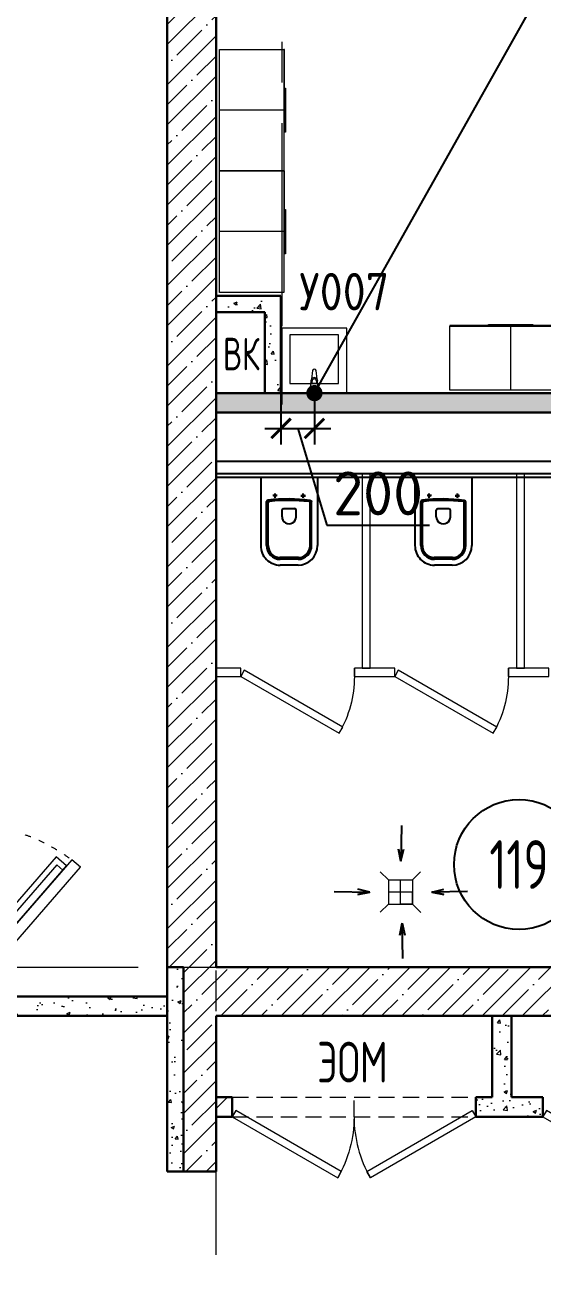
# Model space of a CAD drawing. Header units: millimetres. Extents: x -8417289 to 9420486, y 0 to 166066.
# Drawn here: x -195815 to -192626, y 73252 to 80967 of the extents above; entities that cross this region are included whole.
import ezdxf
from ezdxf import colors
from ezdxf.entities.mleader import LeaderData, LeaderLine
from ezdxf.enums import TextEntityAlignment as Align
from ezdxf.math import Vec2, Vec3

# ---------------------------------------------------------------- set-up
doc = ezdxf.new("R2010")
doc.units = ezdxf.units.MM
doc.header["$MEASUREMENT"] = 0
doc.header["$PDMODE"] = 3
doc.header["$PDSIZE"] = -4
for name, pattern in [('ACAD_ISO03W100', [30, 12, -18]), ('ADSK_Штриховая_ш2 п1', [3, 2, -1]), ('CENTER', [2, 1.25, -0.25, 0.25, -0.25])]:
    doc.linetypes.add(name, pattern=pattern)
doc.layers.get('0').update_dxf_attribs({"color": 250, "lineweight": 9})
doc.layers.get('Defpoints').update_dxf_attribs({"color": 6})
for name, color, linetype, lineweight in [('_АР ТЕКСТ', 250, 'Continuous', 25), ('АР_Двери', 175, 'Continuous', 18), ('АР_Маркер экспликации', 239, 'Continuous', 13), ('АР_Номер помещения', 1, 'Continuous', 25), ('АР_Оси', 195, 'Continuous', 9), ('АР_Перегородки газоблок', 165, 'Continuous', 30), ('АР_Перегородки газоблок_Штрих', 165, 'Continuous', 5), ('АР_Перегородки сантехнические', 216, 'Continuous', 9), ('АР_Перегородки_кирпич_Штрих', 244, 'Continuous', 5), ('АР_Сущ Несущая стена', 216, 'Continuous', 30), ('АР_тонкая линия', 250, 'Continuous', 0), ('АР_Шкафы ЭОМ', 1, 'Continuous', 0), ('АР_Штриховка монолит', 250, 'Continuous', 9), ('Сан.техника', 153, 'Continuous', 9), ('ТХ_мебель передв', 250, 'Continuous', 13)]:
    doc.layers.add(name, color=color, linetype=linetype, lineweight=lineweight)
for name, color, linetype in [('АР_Отверстия', 251, 'Continuous'), ('ТХ_ВК_оборуд.ТХ', 250, 'Continuous'), ('ТХ_ВК_раковины_поз', 5, 'Continuous'), ('ТХ_ВК_трапы', 5, 'Continuous'), ('ТХ_привязки_ВК', 174, 'Continuous'), ('ТХ_примечание', 40, 'Continuous'), ('ТХ_сантехника', 253, 'Continuous')]:
    doc.layers.add(name, color=color, linetype=linetype)
doc.styles.add('ICOCPEUR', font='isocpeur.TTF')
doc.styles.add('ISOCPEUR', font='isocpeur.TTF')
doc.styles.add('ISOCPEUR_1', font='isocpeur.TTF', dxfattribs={"width": 0.9, "height": 250})
doc.dimstyles.new('R_100', dxfattribs={"dimtxt": 270, "dimasz": 120, "dimexe": 100, "dimexo": 0, "dimgap": 60, "dimtad": 1, "dimdec": 0, "dimrnd": 50, "dimzin": 0, "dimdsep": 46, "dimtxsty": 'ISOCPEUR', "dimblk": 'ARCHTICK', "dimcen": 0, "dimdle": 100, "dimclrd": 256, "dimclre": 256, "dimclrt": 256, "dimadec": 0, "dimazin": 0, "dimtfac": 2, "dimtdec": 0, "dimtofl": 0, "dimtmove": 1, "dimatfit": 3, "dimfxl": 1, "dimtvp": 3, "dimtolj": 1, "dimtzin": 0, "dimarcsym": 0})
pattern_1 = [(50, (0, 0), (215.17805, -18.82564), [22.5, -247.5]), (355, (0, 0), (-41.6254, 225.65764), [18, -198]), (100.45144, (17.93, -1.57), (173.55265, 206.832), [19.12206, -210.34263]), (46.1842, (0, 60), (320.1724, -49.6558), [33.75, -371.25]), (96.63564, (26.68, 55.86), (280.3986, 292.2356), [28.6831, -315.51413]), (351.18416, (0, 60), (280.3986, 292.2356), [27, -297]), (21, (30, 45), (179.07212, -120.78567), [22.5, -247.5]), (326, (30, 45), (72.9946, 217.54501), [18, -198]), (71.45144, (44.92, 34.93), (252.06671, 96.75935), [19.12206, -210.34263]), (37.5, (0, 0), (3.647957, 99.868156), [0, -195.6, 0, -201, 0, -198.75]), (7.5, (0, 0), (78.92086, 118.323514), [0, -114.6, 0, -191.1, 0, -75.75]), (327.5, (-66.9, 0), (160.14673, -6.76646), [0, -75, 0, -234, 0, -310.5]), (317.5, (-96.9, 0), (174.95585, 30.031495), [0, -97.5, 0, -155.4, 0, -220.5])]

# ---------------------------------------------------------------- blocks, each defined once
blk = doc.blocks.new('*U7')
for p, q in [((-750, 0), (-750, 100)), ((0, 0), (0, 100))]:
    blk.add_line(p, q)
blk.add_lwpolyline([(0, 0), (-649.5, -375), (-671.4, -337.1), (-21.9, 37.9)], close=True)
blk.add_arc((0, 0), 750, 180, 210)
blk = doc.blocks.new('*U31')
for p, q in [((-700, 0), (-700, 50)), ((0, 0), (0, 50))]:
    blk.add_line(p, q)
blk.add_lwpolyline([(0, 0), (-606.2, -350), (-628.1, -312.1), (-21.9, 37.9)], close=True)
blk.add_arc((0, 0), 700, 180, 210)
blk = doc.blocks.new('*U94')
at = {"layer": 'АР_Номер помещения', "color": 7}
blk.add_circle((-16307.2, 665.2), 400, dxfattribs=at)
at = {"color": 7, "style": 'ISOCPEUR', "width": 0.7, "flags": 1}
blk.add_attdef('КАТЕГОРИЯ', (-499.2, -2092.2), '', height=250, dxfattribs=at)
at = {"layer": 'АР_Номер помещения', "color": 7, "style": 'ISOCPEUR', "width": 0.7}
blk.add_attdef('НОМЕР_ПОМЕЩЕНИЯ', text='', height=300, dxfattribs=at).set_placement((-16307.2, 665.2), align=Align.MIDDLE_CENTER)
blk = doc.blocks.new('унитаз поликлиники')
for p, q in [((0, 175), (0, -175)), ((0, 175), (420, 175)), ((125.6, 86.7), (99.5, 86.7)), ((112.4, 73.1), (112.4, 100.2)), ((420, 138.7), (149.6, 138.7)), ((420, 129), (156.8, 128.7)), ((191.9, -33.7), (191.9, 33.7)), ((242.4, 43.7), (201.9, 43.7)), ((494, 57.1), (494, -57.1)), ((504, 55), (504, -55)), ((540, 55), (540, -55)), ((112.3, -73), (112.3, -100.1)), ((242.4, -43.7), (201.9, -43.7)), ((125.5, -86.5), (99.4, -86.5)), ((420, -139), (147.9, -138.7)), ((420, -129), (155.2, -128.7)), ((0, -175), (420, -175))]:
    blk.add_line(p, q)
for centre, radius, start, end in [((420, 55), 120, 0, 90), ((420.5, 55.2), 83.5, 359.86187, 90.33349), ((420, 55), 74, 0, 90), ((242.4, 0), 43.7, 270, 90), ((420, -55), 120, 270, 0), ((420, -55), 84, 270, 0), ((420, -55), 74, 270, 358.40182)]:
    blk.add_arc(centre, radius, start, end)
at = {"extrusion": (0, 0, -1)}
for centre, major_axis, ratio, start_param, end_param in [((112.4, 86.8), (3.55, 3.55), 1, 5.504025, 11.78721), ((1158.1, 0), (-731, -726.4), 0.993775, 0.659849, 0.910919), ((984.1, 0), (-23.4, -941.4), 0.89728, 1.422258, 1.677847), ((149.5, 127.3), (-5.6, -10.5), 0.821373, 1.269211, 2.570669), ((154.4, 119.8), (-5.61, -7.72), 0.798093, 1.232924, 2.686723), ((201.9, -33.5), (4.12, -9.49), 0.964797, 0.42926, 1.943413), ((147.9, -127.5), (5.4, -10.4), 0.836443, 0.56114, 1.877577), ((155.2, -117.5), (5.3, -10.4), 0.842984, 0.549902, 1.8819)]:
    blk.add_ellipse(centre, major_axis=major_axis, ratio=ratio, start_param=start_param, end_param=end_param, dxfattribs=at)
for centre, major_axis, ratio, start_param, end_param in [((201.9, 33.5), (4.12, 9.49), 0.964797, 0.42926, 1.943413), ((112.3, -86.6), (3.54, -3.55), 1, 5.504025, 11.78721)]:
    blk.add_ellipse(centre, major_axis=major_axis, ratio=ratio, start_param=start_param, end_param=end_param)
blk = doc.blocks.new('_DotSmall')
at = {"color": 0, "linetype": 'ByBlock', "const_width": 0.5}
blk.add_lwpolyline([(-0.0625, 0, 1), (0.0625, 0, 1)], format="xyb", close=True, dxfattribs=at)
blk = doc.blocks.new('У007')
at = {"layer": 'Сан.техника', "color": 5, "linetype": 'Continuous', "lineweight": 5}
for p, q in [((-172842.5, 78997.2), (-172846.5, 78955.2)), ((-172842.5, 78997.2), (-172846.5, 78955.2)), ((-172832.6, 79059.6), (-172839.2, 79006.7)), ((-172832.6, 79059.6), (-172839.2, 79006.7)), ((-172803.7, 79006.7), (-172810.4, 79059.6)), ((-172803.7, 79006.7), (-172810.4, 79059.6)), ((-172796.5, 78955.2), (-172800.5, 78997.2)), ((-172796.5, 78955.2), (-172800.5, 78997.2)), ((-172835.1, 78980.1), (-172835.1, 78995)), ((-172835.1, 78980.1), (-172835.1, 78995)), ((-172807.9, 78980.1), (-172835.1, 78980.1)), ((-172807.9, 78980.1), (-172835.1, 78980.1)), ((-172807.9, 78995), (-172807.9, 78980.1)), ((-172807.9, 78995), (-172807.9, 78980.1))]:
    blk.add_line(p, q, dxfattribs=at)
for points in [[(-172621.5, 78921.1), (-172621.5, 79321.1), (-173021.5, 79321.1), (-173021.5, 78921.1)], [(-172671.5, 78980.1), (-172671.5, 79280.2), (-172971.5, 79280.2), (-172971.5, 78980.1)], [(-172671.5, 78980.1), (-172671.5, 79280.2), (-172971.5, 79280.2), (-172971.5, 78980.1)]]:
    blk.add_lwpolyline(points, close=True, dxfattribs=at)
for centre, radius, start, end in [((-172821.5, 78995.3), 21.1, 147.22867, 174.83008), ((-172821.5, 78995.3), 21.1, 147.22867, 174.83008), ((-172821.5, 78995.3), 21.1, 32.77072, 147.22867), ((-172821.5, 78995.3), 21.1, 32.77072, 147.22867), ((-172821.5, 78995), 13.6, 359.99969, 179.99969), ((-172821.5, 78995), 13.6, 359.99969, 179.99969), ((-172821.5, 79058.2), 11.2, 7.13862, 172.86077), ((-172821.5, 79058.2), 11.2, 7.13862, 172.86077), ((-172821.5, 78995.3), 21.1, 5.1693, 32.77072), ((-172821.5, 78995.3), 21.1, 5.1693, 32.77072), ((-172821.5, 78955.2), 25, 179.99969, 359.99969), ((-172821.5, 78955.2), 25, 179.99969, 359.99969)]:
    blk.add_arc(centre, radius, start, end, dxfattribs=at)
blk = doc.blocks.new('дв.1700')
at = {"layer": 'АР_Двери'}
for points in [[(-87, 0), (-87, -80), (-70, -80), (-70, 0), (-87, 0)], [(-70, -80), (-70, 0), (0, 0), (0, -30), (0, -30), (0, -80), (-70, -80)], [(1596, -80), (1596, 0), (1526, 0), (1526, -30), (1526, -30), (1526, -80), (1596, -80)], [(1613, 0), (1613, -80), (1596, -80), (1596, 0), (1613, 0)]]:
    blk.add_lwpolyline(points, dxfattribs=at)
for points in [[(0, -80), (-692, -876), (-639.2, -921.8), (52.7, -125.8)], [(1997.3, -149.9), (1526, -149.9), (1526, -80), (1997.3, -80)], [(1946.9, -234.7), (1576, -234.7), (1576, -149.9), (1946.9, -149.9)], [(1911.9, -199.7), (1611, -199.7), (1611, -149.9), (1911.9, -149.9)], [(19.9, -163.6), (-606.3, -883.9), (-542.2, -939.6), (84, -219.2)], [(-3, -190), (-583.3, -857.5), (-545.7, -890.2), (34.6, -222.7)]]:
    blk.add_lwpolyline(points, close=True, dxfattribs=at)
at = {"layer": 'АР_Двери', "linetype": 'ACAD_ISO03W100', "ltscale": 3}
for points in [[(0, -80), (0, -1134.7), (69.9, -1134.7), (69.9, -80)], [(1456.1, -551.3), (1456.1, -80), (1526, -80), (1526, -551.3)]]:
    blk.add_lwpolyline(points, close=True, dxfattribs=at)
for points in [[(69.9, -1049.5), (69.9, -1084.5), (154.7, -1084.5), (154.7, -130), (69.9, -130), (69.9, -165)], [(1456.1, -465.9), (1456.1, -500.9), (1371.3, -500.9), (1371.3, -130), (1456.1, -130), (1456.1, -165)], [(69.9, -1049.5), (119.7, -1049.5), (119.7, -165), (69.9, -165)], [(1456.1, -465.9), (1406.3, -465.9), (1406.3, -165), (1456.1, -165)]]:
    blk.add_lwpolyline(points, dxfattribs=at)
for centre, radius, start, end in [((0, -80), 1054.7, 228.99999, 0), ((1526, -80), 471.3, 180, 351.4758)]:
    blk.add_arc(centre, radius, start, end, dxfattribs=at)
blk = doc.blocks.new('Трап ТХ')
at = {"layer": 'ТХ_ВК_трапы', "color": 5, "lineweight": 0}
for p, q in [((305243.2, -196674.3), (305292.9, -196724.5)), ((305491.2, -196675.5), (305442.2, -196724.5)), ((305292.9, -196724.5), (305292.9, -196874.5)), ((305292.9, -196724.5), (305442.2, -196724.5)), ((305367.6, -196874.5), (305367.6, -196724.5)), ((305442.2, -196724.5), (305442.2, -196874.5)), ((305442.2, -196799.5), (305292.9, -196799.5)), ((305442.2, -196874.5), (305442.2, -196799.5)), ((305243.2, -196924.3), (305292.9, -196874.5)), ((305292.9, -196874.5), (305442.2, -196874.5)), ((305442.2, -196874.5), (305367.6, -196874.5)), ((305493.2, -196925.5), (305442.2, -196874.5))]:
    blk.add_line(p, q, dxfattribs=at)
blk = doc.blocks.new('A$C985b353d')
at = {"layer": 'ТХ_ВК_трапы', "ltscale": 100}
for p, q in [((6.4, 408.7), (2.2, 189.2)), ((2.2, 189.2), (-11.2, 263.5)), ((-11.2, 263.5), (2.2, 189.2)), ((2.2, 189.2), (19.8, 264.3)), ((-407.4, 3.3), (-187.9, -0.9)), ((-187.9, -0.9), (-263, 16.7)), ((192.3, -0.9), (267.4, 16.7)), ((411.8, 3.3), (192.3, -0.9)), ((-187.9, -0.9), (-262.2, -14.3)), ((-262.2, -14.3), (-187.9, -0.9)), ((192.3, -0.9), (266.6, -14.3)), ((266.6, -14.3), (192.3, -0.9)), ((9.7, -190.8), (-3.8, -265.2)), ((-3.8, -265.2), (9.7, -190.8)), ((13.8, -410.3), (9.7, -190.8)), ((9.7, -190.8), (27.3, -265.9))]:
    blk.add_line(p, q, dxfattribs=at)
blk = doc.blocks.new('_Dot')
at = {"color": 0, "linetype": 'ByBlock', "lineweight": -2}
blk.add_line((-0.5, 0), (-1, 0), dxfattribs=at)
at = {"color": 0, "linetype": 'ByBlock', "const_width": 0.5}
blk.add_lwpolyline([(-0.25, 0, 1), (0.25, 0, 1)], format="xyb", close=True, dxfattribs=at)
blk = doc.blocks.new('_ArchTick')
at = {"color": 0, "linetype": 'ByBlock', "const_width": 0.15}
blk.add_lwpolyline([(-0.5, -0.5), (0.5, 0.5)], dxfattribs=at)
blk = doc.blocks.new('*D2734')
at = {"layer": 'Defpoints', "color": 0, "linetype": 'ByBlock', "lineweight": 13, "ltscale": 500, "transparency": 16777216}
for p in [(-194238.9, 78700.3), (-194032.9, 78700.3), (-194032.9, 78483.1)]:
    blk.add_point(p, dxfattribs=at)
at = {"layer": 'ТХ_привязки_ВК', "linetype": 'ByBlock', "lineweight": -2, "ltscale": 500, "transparency": 16777216}
for p, q in [((-194238.9, 78700.3), (-194238.9, 78383.1)), ((-194032.9, 78700.3), (-194032.9, 78383.1)), ((-194338.9, 78483.1), (-193932.9, 78483.1)), ((-194135.9, 78483.1), (-193957.4, 77888.1)), ((-193957.4, 77888.1), (-193324.4, 77888.1))]:
    blk.add_line(p, q, dxfattribs=at)
at = {"layer": 'ТХ_привязки_ВК', "linetype": 'ByBlock', "lineweight": -2, "ltscale": 500, "transparency": 16777216, "xscale": 120, "yscale": 120, "zscale": 120, "rotation": 180}
blk.add_blockref('_ArchTick', (-194238.9, 78483.1), dxfattribs=at)
at = {"layer": 'ТХ_привязки_ВК', "linetype": 'ByBlock', "lineweight": -2, "ltscale": 500, "transparency": 16777216, "xscale": 120, "yscale": 120, "zscale": 120}
blk.add_blockref('_ArchTick', (-194032.9, 78483.1), dxfattribs=at)
at = {"layer": 'ТХ_привязки_ВК', "linetype": 'ByBlock', "lineweight": 13, "ltscale": 500, "transparency": 16777216, "insert": (-193640.9, 78083.1), "char_height": 270, "attachment_point": 5, "style": 'ISOCPEUR'}
blk.add_mtext('\\A1;200', dxfattribs=at)

msp = doc.modelspace()

# ---------------------------------------------------------------- hatches: boundary and pattern name
at = {"layer": 'АР_Перегородки газоблок_Штрих', "ltscale": 100}
h = msp.add_hatch(dxfattribs=at)
h.set_pattern_fill('AR-CONC', color=256, scale=30)
h.set_pattern_definition(pattern_1)
h.paths.add_polyline_path([(-194238.9, 79298.5), (-194638.9, 79298.5), (-194638.9, 79198.5), (-194338.9, 79198.5), (-194338.9, 78700.3), (-194238.9, 78700.3)])
h = msp.add_hatch(dxfattribs=at)
h.set_pattern_fill('AR-CONC', color=256, scale=30)
h.set_pattern_definition(pattern_1)
h.paths.add_polyline_path([(-189341.6, 77348.7), (-191718.5, 77348.7), (-191718.5, 78580.3), (-189461.4, 78580.3), (-189461.1, 78439.9), (-189341.1, 78440.2), (-189341.4, 78580.3), (-188584.9, 78580.3), (-188584.7, 78700.3), (-194486.1, 78700.4), (-194638.9, 78700.4), (-194638.9, 78580.4), (-191838.5, 78580.3), (-191838.5, 76146.4), (-191723.4, 76146.4), (-191718.5, 76151.3), (-191718.5, 77228.7), (-189461.5, 77228.7), (-189461.1, 76295.7), (-189341.1, 76295.7)])
h = msp.add_hatch(dxfattribs=at)
h.set_pattern_fill('AR-CONC', color=256, scale=30)
h.set_pattern_definition(pattern_1)
h.paths.add_polyline_path([(-194938.9, 75165.7), (-194838.9, 75165.7), (-194838.9, 73908.2), (-194938.9, 73908.2)])
h = msp.add_hatch(dxfattribs=at)
h.set_pattern_fill('AR-CONC', color=256, scale=30)
h.set_pattern_definition(pattern_1)
h.paths.add_polyline_path([(-196083.9, 74865.7), (-196083.9, 74985.7), (-196083.9, 74985.7), (-196083.9, 74865.7), (-194939, 74865.7), (-194938.7, 74985.7), (-196083.9, 74985.7)])
h = msp.add_hatch(dxfattribs=at)
h.set_pattern_fill('AR-CONC', color=256, scale=30)
h.set_pattern_definition(pattern_1)
h.paths.add_polyline_path([(-191125.6, 74364.5), (-191125.6, 74244.5), (-190884, 74244.5), (-190883.7, 74364.5)])
h.paths.add_polyline_path([(-192625.6, 74244.5), (-192625.6, 74364.5), (-192818.9, 74364.5), (-192818.9, 74865.7), (-192938.9, 74865.7), (-192938.9, 74364.5), (-193038.7, 74364.5), (-193039, 74244.5)])
at = {"layer": 'АР_Перегородки_кирпич_Штрих', "ltscale": 100}
h = msp.add_hatch(dxfattribs=at)
h.set_pattern_fill('ANSI32', color=256, scale=500)
h.set_pattern_definition([(45, (-1161022.78, 147445.99), (-132.58252, 132.58252), []), (45, (-1160934.4, 147445.99), (-132.58252, 132.58252), [])])
h.paths.add_polyline_path([(-194538.9, 74364.5), (-194638.9, 74364.5), (-194638.9, 74244.5), (-194538.9, 74244.5)])
at = {"layer": 'АР_Штриховка монолит', "ltscale": 100}
h = msp.add_hatch(dxfattribs=at)
h.set_pattern_fill('ANSI35', color=256, scale=700)
h.set_pattern_definition([(45, (-1163391.66, 165205.58), (-123.743687, 123.743687), []), (45, (-1163267.92, 165205.58), (-123.743687, 123.743687), [218.75, -43.75, 0, -43.75])])
h.paths.add_polyline_path([(-194638.9, 86650.7), (-194938.9, 86650.7), (-194938.9, 82685.7), (-195418.3, 82685.7), (-195418.3, 82485.7), (-194938.9, 82485.7), (-194938.9, 75165.7), (-194838.9, 75165.7), (-194838.9, 73908.2), (-194638.9, 73908.2), (-194638.9, 74865.7), (-190883.9, 74865.7), (-190883.9, 73683.2), (-190683.9, 73683.2), (-190683.9, 74865.7), (-186228.9, 74865.7), (-186228.9, 75165.7), (-194638.9, 75165.7), (-194638.9, 86350.7)])

# ---------------------------------------------------------------- linework, layer by layer
at = {"layer": 'АР_Оси', "linetype": 'CENTER', "ltscale": 1000}
for p, q in [((-194233.9, 134363.2), (-194233.9, 78630.8)), ((-194638.9, 53394.4), (-194638.9, 87701.9)), ((-224367.6, 75165.7), (-140770.4, 75165.7))]:
    msp.add_line(p, q, dxfattribs=at)
at = {"layer": 'АР_Перегородки газоблок', "ltscale": 100}
for p, q in [((-194638.9, 79298.5), (-194238.9, 79298.5)), ((-194238.9, 79298.5), (-194238.9, 78700.3)), ((-194938.9, 75165.7), (-194938.9, 73908.2)), ((-194938.9, 74985.7), (-194938.9, 74865.7)), ((-192625.6, 74364.5), (-192625.6, 74244.5)), ((-192625.6, 74244.5), (-193038.9, 74244.5)), ((-194838.9, 73908.2), (-194938.9, 73908.2))]:
    msp.add_line(p, q, dxfattribs=at)
msp.add_lwpolyline([(-194338.9, 78700.3), (-194638.9, 78700.3), (-194638.9, 79198.5), (-194338.9, 79198.5)], close=True, dxfattribs=at)
for points in [[(-194638.9, 78700.3), (-188584.8, 78700.3)], [(-194638.9, 78580.3), (-191838.5, 78580.3)], [(-196078.9, 74985.7), (-194938.9, 74985.7)], [(-194938.9, 74865.7), (-196078.9, 74865.7)], [(-192938.9, 74865.7), (-192938.9, 74364.5)], [(-192818.9, 74865.7), (-192818.9, 74364.5)], [(-194638.9, 74364.5), (-194538.9, 74364.5)], [(-194538.9, 74364.5), (-194538.9, 74244.5)], [(-193038.9, 74364.5), (-192938.9, 74364.5)], [(-193038.9, 74364.5), (-193038.9, 74244.5)], [(-192818.9, 74364.5), (-192625.6, 74364.5)], [(-194538.9, 74244.5), (-194638.9, 74244.5)]]:
    msp.add_lwpolyline(points, dxfattribs=at)
at = {"layer": 'АР_Перегородки газоблок', "color": 0, "lineweight": 25, "ltscale": 100}
for points in [[(-194638.9, 78281.5), (-191838.5, 78281.5)], [(-194638.9, 78206.5), (-191838.5, 78206.5)], [(-191838.5, 78181.5), (-194638.9, 78181.5)]]:
    msp.add_lwpolyline(points, dxfattribs=at)
at = {"layer": 'АР_Перегородки сантехнические', "lineweight": 0}
for points in [[(-193688.9, 78206.5), (-193738.9, 78206.5), (-193738.9, 77006.5), (-193688.9, 77006.5)], [(-192738.5, 78206.5), (-192788.5, 78206.5), (-192788.5, 77006.5), (-192738.5, 77006.5)], [(-194487.1, 76956.5), (-194487.1, 77006.5), (-194638.9, 77006.5), (-194638.9, 76956.5)], [(-193538.5, 76956.5), (-193538.5, 77006.5), (-193787.1, 77006.5), (-193787.1, 76956.5)], [(-192588.5, 76956.5), (-192588.5, 77006.5), (-192838.5, 77006.5), (-192838.5, 76956.5)]]:
    msp.add_lwpolyline(points, close=True, dxfattribs=at)
at = {"layer": 'АР_Сущ Несущая стена', "ltscale": 100}
for p, q in [((-194638.9, 86350.7), (-194638.9, 75165.7)), ((-194938.9, 82485.7), (-194938.9, 75165.7)), ((-194938.9, 75165.7), (-194838.9, 75165.7)), ((-194838.9, 75165.7), (-194838.9, 73908.2)), ((-194638.9, 75165.7), (-186228.9, 75165.7)), ((-194638.9, 74865.7), (-194638.9, 73908.2)), ((-194638.9, 74865.7), (-190883.9, 74865.7)), ((-194838.9, 73908.2), (-194638.9, 73908.2))]:
    msp.add_line(p, q, dxfattribs=at)
at = {"layer": 'АР_тонкая линия', "linetype": 'ADSK_Штриховая_ш2 п1', "ltscale": 50}
for p, q in [((-194538.9, 74364.5), (-193038.9, 74364.5)), ((-194538.9, 74244.5), (-193038.9, 74244.5))]:
    msp.add_line(p, q, dxfattribs=at)
at = {"layer": 'ТХ_мебель передв'}
for p, q in [((-194222.2, 80442.9), (-194617.3, 80442.9)), ((-194222.2, 80068.9), (-194617.3, 80068.9)), ((-194222.2, 79694.9), (-194617.3, 79694.9)), ((-194222.2, 79320.9), (-194617.3, 79320.9)), ((-192824.7, 79112.9), (-192824.7, 78717.8))]:
    msp.add_line(p, q, dxfattribs=at)
for points in [[(-194617.3, 80068.9), (-194617.3, 80816.9), (-194222.2, 80816.9), (-194222.2, 80068.9)], [(-194218.2, 80442.9), (-194218.2, 80816.9), (-194222.2, 80816.9), (-194222.2, 80068.9)], [(-194617.3, 79320.9), (-194617.3, 80068.9), (-194222.2, 80068.9), (-194222.2, 79320.9)], [(-194218.2, 79694.9), (-194218.2, 80068.9), (-194222.2, 80068.9), (-194222.2, 79320.9)], [(-191192.8, 79116.9), (-193198.7, 79116.9), (-193198.7, 79112.9), (-190954.7, 79112.9)], [(-190954.7, 78717.8), (-193198.7, 78717.8), (-193198.7, 79112.9), (-190954.7, 79112.9)]]:
    msp.add_lwpolyline(points, dxfattribs=at)
for points in [[(-194211.3, 80578.9), (-194211.3, 80442.9), (-194218.2, 80442.9), (-194218.2, 80578.9)], [(-194211.3, 80442.9), (-194211.3, 80307), (-194218.2, 80307), (-194218.2, 80442.9)], [(-194211.3, 79830.9), (-194211.3, 79694.9), (-194218.2, 79694.9), (-194218.2, 79830.9)], [(-194211.3, 79694.9), (-194211.3, 79559), (-194218.2, 79559), (-194218.2, 79694.9)], [(-192960.7, 79123.8), (-192824.7, 79123.8), (-192824.7, 79116.9), (-192960.7, 79116.9)], [(-192824.7, 79123.8), (-192688.8, 79123.8), (-192688.8, 79116.9), (-192824.7, 79116.9)]]:
    msp.add_lwpolyline(points, close=True, dxfattribs=at)

# ---------------------------------------------------------------- block references
at = {"layer": 'АР_Двери', "lineweight": 30, "xscale": -1}
for p in [(-194487.1, 76956.5), (-193538.5, 76956.5)]:
    msp.add_blockref('*U31', p, dxfattribs=at)
at = {"layer": 'АР_Двери', "rotation": 180}
msp.add_blockref('дв.1700', (-196165.9, 74905.7), dxfattribs=at)
at = {"layer": 'АР_Двери', "xscale": -1}
for p in [(-194538.9, 74244.5), (-192625.6, 74244.5)]:
    msp.add_blockref('*U7', p, dxfattribs=at)
at = {"layer": 'АР_Двери'}
msp.add_blockref('*U7', (-193038.9, 74244.5), dxfattribs=at)
at = {"layer": 'АР_Маркер экспликации', "color": 7}
ref = msp.add_blockref('*U94', (-176465.8, 75132.9), dxfattribs=at)
ref.add_attrib('НОМЕР_ПОМЕЩЕНИЯ', '119', dxfattribs={"layer": 'АР_Номер помещения', "color": 7, "height": 300, "style": 'ISOCPEUR', "width": 0.7}).set_placement((-192773.1, 75798.1), align=Align.MIDDLE_CENTER)
at = {"layer": 'АР_тонкая линия', "ltscale": 500}
msp.add_blockref('A$C985b353d', (-193503, 75628.5), dxfattribs=at)
at = {"layer": 'ТХ_ВК_оборуд.ТХ'}
msp.add_blockref('Трап ТХ', (-498870.5, 272428), dxfattribs=at)
at = {"layer": 'ТХ_сантехника'}
msp.add_blockref('У007', (-21212.5, -220.8), dxfattribs=at)
at = {"layer": 'ТХ_сантехника', "rotation": 270}
for p in [(-194188.9, 78181.5), (-194188.9, 78181.4), (-193238.9, 78181.5), (-193238.9, 78181.4)]:
    msp.add_blockref('унитаз поликлиники', p, dxfattribs=at)

# ---------------------------------------------------------------- texts
at = {"layer": 'АР_Отверстия', "ltscale": 100, "insert": (-194483.7, 78940.9), "char_height": 200, "attachment_point": 5, "line_spacing_factor": 0.7, "style": 'ICOCPEUR'}
msp.add_mtext('\\A1;{\\W0.7;ВК}', dxfattribs=at)
at = {"layer": 'АР_Шкафы ЭОМ', "ltscale": 100, "insert": (-193798.5, 74581), "char_height": 250, "attachment_point": 5, "style": 'ICOCPEUR'}
msp.add_mtext('\\A1;{\\W0.7;ЭОМ}', dxfattribs=at)
at = {"layer": 'ТХ_ВК_раковины_поз', "style": 'ISOCPEUR_1', "width": 0.9}
msp.add_text('У007', height=230, dxfattribs=at).set_placement((-194126.5, 79210.2, -1.1))

# ---------------------------------------------------------------- dimensions: what is measured, and where the dimension line sits
at = {"layer": 'ТХ_привязки_ВК', "linetype": 'ByBlock', "lineweight": 13, "ltscale": 500}
dim = msp.add_linear_dim(base=(-194032.9, 78483.1), p1=(-194238.9, 78700.3), p2=(-194032.9, 78700.3), text='200', dimstyle='R_100', override={"dimpost": '\\X'}, dxfattribs=at)
dim.commit()
dim.dimension.update_dxf_attribs({"geometry": '*D2734', "text_midpoint": (-193897.4, 78083.1)})

# ---------------------------------------------------------------- leaders
at = {"layer": '_АР ТЕКСТ'}
ml = msp.add_multileader_mtext('Standard', dxfattribs=at)
ml.set_content('{\\W0.8;-2,550}', color=256, style='ISOCPEUR')
ml.set_leader_properties(color=256, linetype='Continuous', lineweight=-1)
ml.set_arrow_properties(name='DOTSMALL')
ml.build(insert=Vec2(0, 0))
ml.multileader.update_dxf_attribs({"has_text_frame": 1, "text_left_attachment_type": 4, "text_right_attachment_type": 4, "dogleg_length": 100, "arrow_head_size": 180})
ctx = ml.context
ctx.base_point, ctx.char_height, ctx.arrow_head_size, ctx.landing_gap_size, ctx.plane_origin = Vec3(-302775.8, 123943.3, -2), 250, 180, 50, Vec3(-302295.5, 121699.2, -2)
ctx.left_attachment, ctx.right_attachment = 4, 4
notes = []
notes.append((ctx, [(0, (0, 0, 0), (0, 0), (1, 0), 1, [])]))
ctx.mtext.insert, ctx.mtext.width, ctx.mtext.defined_height, ctx.mtext.line_spacing_style, ctx.mtext.flow_direction = Vec3(-302725.8, 124276.6, -2), 801.086, 330.7, 2, 5
ml = msp.add_multileader_mtext('Standard', dxfattribs=at)
ml.set_content('{\\W0.8;-2,550}', color=256, style='ISOCPEUR')
ml.set_leader_properties(color=256, linetype='Continuous', lineweight=-1)
ml.set_arrow_properties(name='DOTSMALL')
ml.build(insert=Vec2(0, 0))
ml.multileader.update_dxf_attribs({"has_text_frame": 1, "text_left_attachment_type": 4, "text_right_attachment_type": 4, "dogleg_length": 100, "arrow_head_size": 180})
ctx = ml.context
ctx.base_point, ctx.char_height, ctx.arrow_head_size, ctx.landing_gap_size, ctx.plane_origin = Vec3(-314736, 120073.3, -2), 250, 180, 50, Vec3(-314255.7, 117829.3, -2)
ctx.left_attachment, ctx.right_attachment = 4, 4
notes.append((ctx, [(0, (0, 0, 0), (0, 0), (1, 0), 1, [])]))
ctx.mtext.insert, ctx.mtext.width, ctx.mtext.defined_height, ctx.mtext.line_spacing_style, ctx.mtext.flow_direction = Vec3(-314686, 120406.6, -2), 801.086, 330.7, 2, 5
at = {"layer": 'ТХ_привязки_ВК'}
ml = msp.add_multileader_mtext('Standard', dxfattribs=at)
ml.set_content('\\A1;\\pxql,t3;{\\fArial|b0|i0|c204|p34;В\\A0;ентили подвода хол. и гор. воды dy-15, \\fArial|b0|i0|c0|p34;h-\\fArial|b0|i0|c204|p34;5\\fArial|b0|i0|c0|p34;00\\fArial|b0|i0|c204|p34;мм\\fArial|b0|i0|c0|p34; \\fArial|b0|i0|c204|p34;от УЧП, \\P\\ptz;Выпуск - канализация dy-50, \\fArial|b0|i0|c0|p34;h-\\fArial|b0|i0|c204|p34;450мм\\fArial|b0|i0|c0|p34; \\fArial|b0|i0|c204|p34;от УЧП\\P\\pt3;\\A1;-высота установки 700мм от УЧП \\P\\ptz;\\A0;для подкл. раковины (поз. У007)}', color=256, style='ISOCPEUR')
ml.set_leader_properties()
ml.set_arrow_properties(name='DOT')
ml.build(insert=Vec2(0, 0))
ml.multileader.update_dxf_attribs({"text_left_attachment_type": 6, "text_right_attachment_type": 6, "dogleg_length": 0.36, "arrow_head_size": 100})
ctx = ml.context
ctx.base_point, ctx.char_height, ctx.arrow_head_size, ctx.plane_origin = Vec3(-184428.6, 95778.2), 200, 100, Vec3(-173604.2, 100381)
ctx.left_attachment, ctx.right_attachment = 6, 6
notes.append((ctx, [(0, (1, 1, 0), (-184429, 95778.2), (1, 0), 0.36, [(1, [(-194032.9, 78700.3)], 0, [])])]))
ctx.mtext.insert, ctx.mtext.width, ctx.mtext.defined_height, ctx.mtext.flow_direction = Vec3(-184426.6, 96037), 11731.073, 3256.3, 5
at = {"layer": 'ТХ_примечание'}
ml = msp.add_multileader_mtext('Standard', dxfattribs=at)
ml.set_content('\\pxsm1,qc;{\\C256;предусмотреть поддон 600х600 в строительном исполнении}', color=7, style='ISOCPEUR')
ml.set_leader_properties(color=256, lineweight=25)
ml.build(insert=Vec2(0, 0))
ml.multileader.update_dxf_attribs({"text_left_attachment_type": 6, "text_right_attachment_type": 6, "dogleg_length": 150, "arrow_head_size": 225, "scale": 75})
ctx = ml.context
ctx.base_point, ctx.scale, ctx.char_height, ctx.arrow_head_size, ctx.landing_gap_size, ctx.plane_origin = Vec3(-186901.4, 77273.2, -0.6), 75, 187.5, 225, 150, Vec3(-161238.8, 62687.9, -0.6)
ctx.left_attachment, ctx.right_attachment, ctx.text_align_type = 6, 6, 1
notes.append((ctx, [(0, (1, 1, 0), (-187051.4, 77273.2, -0.6), (1, 0), 150, [(1, [(-191340.2, 78196.2, -0.6)], 0, [])])]))
ctx.mtext.insert, ctx.mtext.width, ctx.mtext.defined_height, ctx.mtext.alignment, ctx.mtext.line_spacing_factor, ctx.mtext.flow_direction = Vec3(-185439.6, 77498.2, -0.6), 2623.525, 2263.3, 2, 0.8, 5
for ctx, leaders in notes:
    for number, flags, end, landing, length, lines in leaders:
        leader = LeaderData()
        leader.index, (leader.has_last_leader_line, leader.has_dogleg_vector, leader.attachment_direction) = number, flags
        leader.last_leader_point, leader.dogleg_vector, leader.dogleg_length = Vec3(end), Vec3(landing), length
        for number, points, colour, breaks in lines:
            line = LeaderLine()
            line.index, line.vertices, line.color, line.breaks = number, Vec3.list(points), colors.encode_raw_color(colour), breaks
            leader.lines.append(line)
        ctx.leaders.append(leader)

doc.saveas('drawing.dxf')
